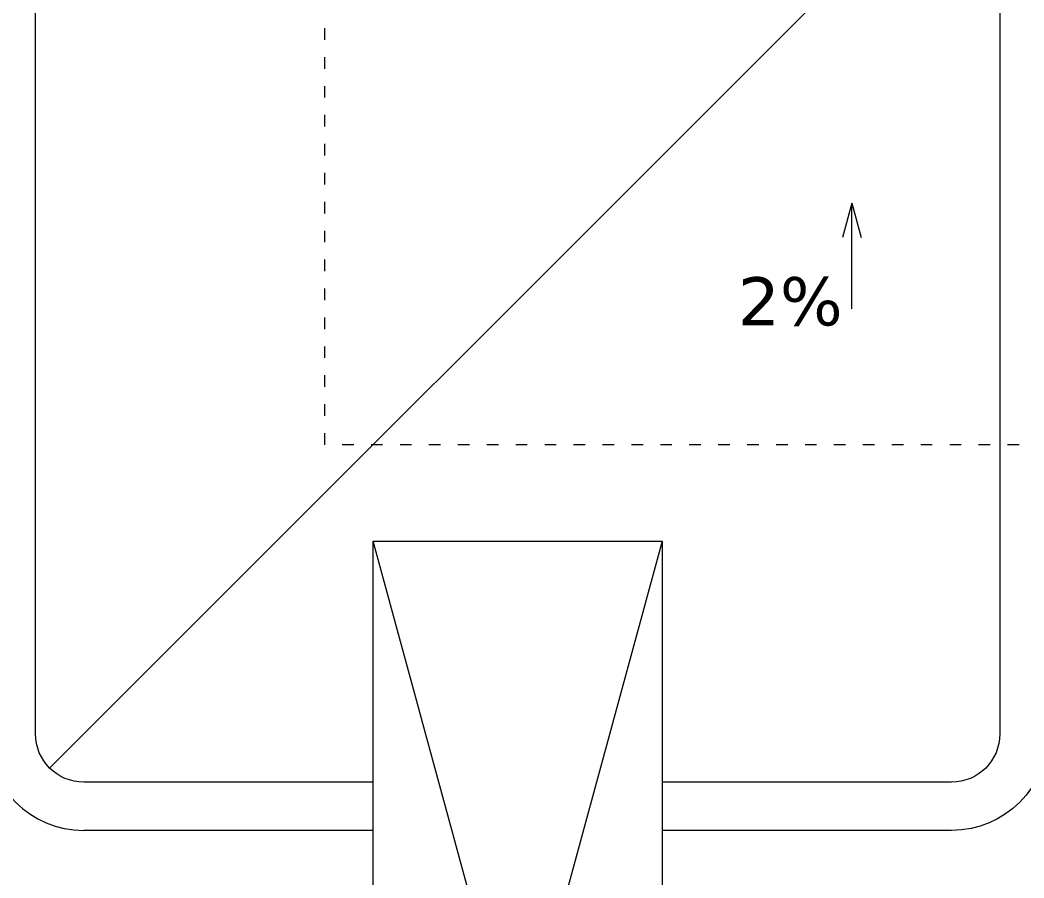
# Model space of a CAD drawing. Header units: millimetres. Extents: x 73 to 57768, y -40361 to 10065.
# Drawn here: x 16683 to 17724, y -8110 to -7220 of the extents above; entities that cross this region are included whole.
import ezdxf

# ---------------------------------------------------------------- set-up
doc = ezdxf.new("R2010")
doc.units = ezdxf.units.MM
doc.linetypes.add('ACAD_ISO03W100', pattern=[30, 12, -18])
doc.layers.add('kote i srafura', color=9, linetype='Continuous', lineweight=5)
doc.layers.add('nosivi zidovi', color=7, linetype='Continuous', lineweight=15, true_color=0xcfc3d5)

msp = doc.modelspace()

# ---------------------------------------------------------------- linework, layer by layer
at = {"layer": 'kote i srafura'}
msp.add_line((16713.737, -7995.548), (17699.092, -7010.192), dxfattribs=at)
at = {"layer": 'kote i srafura', "linetype": 'ACAD_ISO03W100'}
msp.add_lwpolyline([(16999.092, -7660.192), (16999.092, -6360.192), (18799.092, -6360.192), (18799.092, -7660.192)], close=True, dxfattribs=at)
at = {"layer": 'kote i srafura'}
for points in [[(17545.584, -7519.18), (17545.584, -7409.808), (17535.908, -7445.198)], [(17545.584, -7519.18), (17545.584, -7409.808), (17555.261, -7445.198)]]:
    msp.add_lwpolyline(points, dxfattribs=at)
at = {"layer": 'nosivi zidovi'}
for p, q in [((17199.092, -8310.192), (17049.092, -7760.192)), ((17049.092, -7760.192), (17349.092, -7760.192)), ((17049.092, -8010.192), (17049.092, -7760.192)), ((17349.092, -7760.192), (17199.092, -8310.192)), ((17349.092, -7760.192), (17349.092, -8310.192)), ((17049.092, -8310.192), (17049.092, -8010.192)), ((17049.092, -8060.192), (17049.092, -8010.192)), ((17349.092, -8010.192), (17349.092, -8060.192)), ((17049.092, -8060.192), (16749.092, -8060.192))]:
    msp.add_line(p, q, dxfattribs=at)
for points in [[(17349.092, -5960.192), (17649.092, -5960.192, -0.41421356), (17749.092, -6060.192), (17749.092, -7960.192, -0.41421356), (17649.092, -8060.192), (17349.092, -8060.192)], [(17049.092, -8010.192), (16749.092, -8010.192, -0.41421356), (16699.092, -7960.192), (16699.092, -6060.192, -0.41421356), (16749.092, -6010.192), (17049.092, -6010.192)], [(17349.092, -6010.192), (17649.092, -6010.192, -0.41421356), (17699.092, -6060.192), (17699.092, -7960.192, -0.41421356), (17649.092, -8010.192), (17349.092, -8010.192)]]:
    msp.add_lwpolyline(points, format="xyb", dxfattribs=at)
msp.add_arc((16749.092, -7960.192), 100, 180, 270, dxfattribs=at)

# ---------------------------------------------------------------- texts
at = {"layer": 'kote i srafura', "insert": (17427.359, -7486.407), "char_height": 50, "width": 33.21428, "attachment_point": 1}
msp.add_mtext('{\\fVerdana|b0|i0|c0|p34;2%}', dxfattribs=at)

doc.saveas('drawing.dxf')
